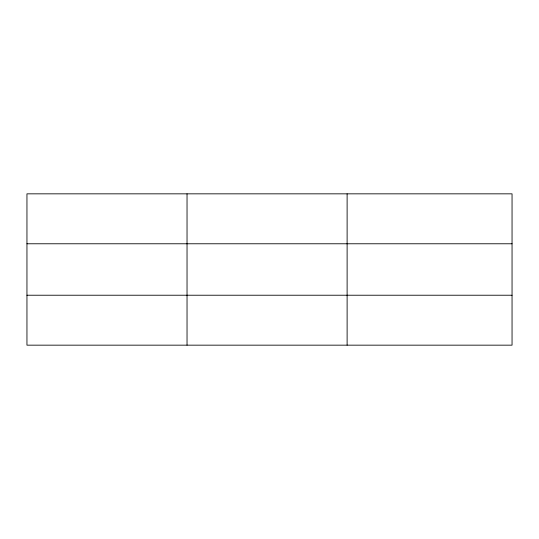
<?xml version="1.0" encoding="UTF-8"?>
<svg xmlns="http://www.w3.org/2000/svg" width="539" height="539" viewBox="0 0 539 539"><rect width="100%" height="100%" fill="white"/><g stroke="black" fill="none" stroke-linecap="round" stroke-linejoin="round"><path stroke-width="0.81" d="M187.033 345.162L187.033 193.838M347.116 345.162L347.116 193.838M512.05 295.224L512.05 345.162L26.95 345.162L26.95 193.838L512.05 193.838L512.05 295.224L26.95 295.224M26.95 243.776L512.05 243.776"/></g></svg>
